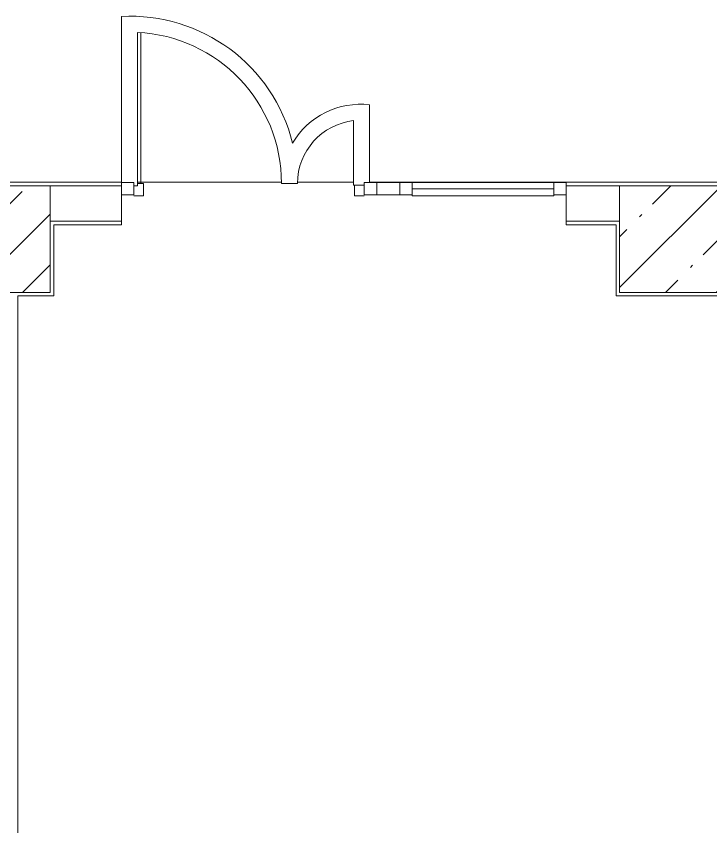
# Model space of a CAD drawing. Header units: millimetres. Extents: x 35840 to 252964, y -8553 to 29000.
# Drawn here: x 155574 to 159477, y 4295 to 8853 of the extents above; entities that cross this region are included whole.
import ezdxf

# ---------------------------------------------------------------- set-up
doc = ezdxf.new("R2010")
doc.units = ezdxf.units.MM
for name, color, linetype, lineweight, true_color in [('A-DETL-GENF-3', 7, 'Continuous', 5, 0xaaaaaa), ('A-DOOR-4', 7, 'Continuous', 5, 0xaaaaaa), ('A-FLOR-1', 7, 'Continuous', 5, 0xaaaaaa)]:
    doc.layers.add(name, color=color, linetype=linetype, lineweight=lineweight, true_color=true_color)
for name, color, linetype, lineweight in [('A-GLAZ-CURT-3', 7, 'Continuous', 5), ('A-GLAZ-CWMG-3', 7, 'Continuous', 5), ('I-WALL-4', 7, 'Continuous', 5), ('S-COLS-1', 7, 'Continuous', 5)]:
    doc.layers.add(name, color=color, linetype=linetype, lineweight=lineweight)

# ---------------------------------------------------------------- blocks, each defined once
blk = doc.blocks.new('BSC_Колонна _Прямоугольная - 600х600-23286269-1_3_2_птичка')
at = {"layer": 'S-COLS-1'}
h = blk.add_hatch(dxfattribs=at)
h.set_pattern_fill('FP_101', color=256, style=0, pattern_type=2)
h.set_pattern_definition([(45, (-29509.74, -7600), (-285.123, 285.123), []), (45, (-29224.6, -7600), (-285.123, 285.123), [504.031, -100.806, 16.764, -84.042])])
h.paths.add_polyline_path([(119, -300), (300, -300), (300, 300), (-300, 300), (-300, -300), (100, -300)])
for p, q in [((300, 300), (-300, 300)), ((-300, 300), (-300, -300)), ((300, -300), (300, 300)), ((-300, -300), (300, -300))]:
    blk.add_line(p, q, dxfattribs=at)
blk = doc.blocks.new('BSC_Колонна _Прямоугольная - 600х600-V304-1_3_2_птичка')
at = {"layer": 'S-COLS-1'}
h = blk.add_hatch(dxfattribs=at)
h.set_pattern_fill('FP_129', color=256, style=0, pattern_type=2)
h.set_pattern_definition([(45, (-33310, -7600), (-285.123, 285.123), []), (45, (-33024.88, -7600), (-285.123, 285.123), [504.031, -100.806, 16.764, -84.042])])
h.paths.add_polyline_path([(300, -300), (300, 300), (-300, 300), (-300, -300)])
for p, q in [((300, 300), (-300, 300)), ((-300, 300), (-300, -300)), ((300, -300), (300, 300)), ((-300, -300), (300, -300))]:
    blk.add_line(p, q, dxfattribs=at)
blk = doc.blocks.new('Прямоугольный импост - 50 x 70 мм-31700031-1_3_2_птичка')
at = {"layer": 'A-GLAZ-CWMG-3'}
for p, q in [((-70, 35), (0, 35)), ((-70, -35), (-70, 35)), ((0, 35), (0, -35)), ((0, -35), (-70, -35))]:
    blk.add_line(p, q, dxfattribs=at)
blk = doc.blocks.new('Дверь_Витражная_остекление_ - ДВН_ДАО_Главный вход_1200 в свету-V398-1_3_2_птичка')
at = {"layer": 'A-DETL-GENF-3'}
for p, q in [((-607.5, 30), (-607.5, 876.9)), ((-627.5, 30), (-607.5, 30)), ((-592.5, 30), (-627.5, 30)), ((-592.5, -40), (-592.5, 30)), ((592.5, -40), (592.5, 20)), ((-647.5, -40), (-592.5, -40)), ((647.5, -40), (592.5, -40))]:
    blk.add_line(p, q, dxfattribs=at)
blk = doc.blocks.new('Системная панель - Стемалит - 40мм-31720939-1_3_2_птичка')
at = {"layer": 'A-GLAZ-CURT-3'}
for p, q in [((65, 35), (-65, 35)), ((-65, 35), (-65, -35)), ((65, -35), (65, 35)), ((-65, -35), (65, -35))]:
    blk.add_line(p, q, dxfattribs=at)
blk = doc.blocks.new('Прямоугольный импост - 50 x 70 мм-31687886-1_3_2_птичка')
at = {"layer": 'A-GLAZ-CWMG-3'}
for p, q in [((-35, 35), (35, 35)), ((-35, -35), (-35, 35)), ((35, 35), (35, -35)), ((35, -35), (-35, -35))]:
    blk.add_line(p, q, dxfattribs=at)
blk = doc.blocks.new('Прямоугольный импост - 50 x 70 мм-V399-1_3_2_птичка')
at = {"layer": 'A-GLAZ-CWMG-3'}
for p, q in [((0, 35), (-70, 35)), ((-70, 35), (-70, -35)), ((0, -35), (0, 35)), ((-70, -35), (0, -35))]:
    blk.add_line(p, q, dxfattribs=at)
blk = doc.blocks.new('Системная панель - Стекло - 40мм-V400-1_3_2_птичка')
at = {"layer": 'A-GLAZ-CURT-3'}
h = blk.add_hatch(dxfattribs=at)
h.set_pattern_fill('FP_198', color=256, style=0, pattern_type=2)
h.set_pattern_definition([(45, (-32742.5, -7383), (-1414.21, 1414.21), [1000, -3000]), (45, (-33742.5, -7883), (-1414.21, 1414.21), [3000, -1000]), (45, (-31742.5, -8383), (-1414.21, 1414.21), [1000, -3000])])
h.paths.add_polyline_path([(-334.6, -40), (397.5, -35), (397.5, 0), (-397.5, 0), (-397.5, -40)])
for p, q in [((397.5, 0), (-397.5, 0)), ((-397.5, 0), (-397.5, -40)), ((397.5, -40), (397.5, 0)), ((-397.5, -40), (397.5, -40))]:
    blk.add_line(p, q, dxfattribs=at)
blk = doc.blocks.new('Прямоугольный импост - 50 x 70 мм-31702100-1_3_2_птичка')
at = {"layer": 'A-GLAZ-CWMG-3'}
for p, q in [((-35, 35), (35, 35)), ((-35, -35), (-35, 35)), ((35, 35), (35, -35)), ((35, -35), (-35, -35))]:
    blk.add_line(p, q, dxfattribs=at)
blk = doc.blocks.new('Прямоугольный импост - 50 x 70 мм-31720914-1_3_2_птичка')
at = {"layer": 'A-GLAZ-CWMG-3'}
blk.add_line((24940, 7918), (24145, 7918), dxfattribs=at)

msp = doc.modelspace()

# ---------------------------------------------------------------- hatches: boundary and pattern name
at = {"layer": 'I-WALL-4'}
h = msp.add_hatch(dxfattribs=at)
h.set_pattern_fill('FP_106', color=256, style=0, pattern_type=2)
h.set_pattern_definition([(135, (125954.3, 0), (-353.5534, -353.5534), [])])
h.paths.add_polyline_path([(158664.3, 7700), (158964.3, 7700), (158964.3, 7900), (158664.3, 7900)])
h.paths.add_polyline_path([(156164.3, 7700), (156164.3, 7900), (155764, 7900), (155764, 7700), (155784, 7700)])

# ---------------------------------------------------------------- linework, layer by layer
at = {"layer": 'A-FLOR-1'}
for p, q in [((156164.3, 8851.7), (156164.3, 7918)), ((156254.3, 7900), (156254.3, 8762.1)), ((157559.3, 7918), (157559.3, 8355.2)), ((157469.3, 8265.7), (157469.3, 7903)), ((146164.5, 7920), (156164.3, 7920)), ((156234.3, 7900), (156254.3, 7900)), ((157063.9, 7920), (156254.3, 7920)), ((157064.3, 7913), (157154.3, 7913)), ((157469.3, 7920), (157154.9, 7920)), ((157469.3, 7903), (157529.3, 7903)), ((157559.3, 7920), (164449.3, 7920)), ((156164.3, 7680), (155784, 7680)), ((155784, 7680), (155784, 7280)), ((156164.3, 7700), (156164.3, 7680)), ((158664.3, 7680), (158664.3, 7700)), ((158945.6, 7680), (158664.3, 7680)), ((158945.6, 7280), (158945.6, 7680)), ((155583, 7280), (155583, 520)), ((155784, 7280), (155583, 7280)), ((159584.3, 7280), (158945.6, 7280))]:
    msp.add_line(p, q, dxfattribs=at)
for centre, radius, start, end in [((156214.3, 7913), 940, 13.969, 93.0491), ((156214.3, 7913), 850, 360, 87.3027), ((157509.3, 7913), 445, 83.5486, 149.3416), ((157509.3, 7913), 355, 96.4696, 180)]:
    msp.add_arc(centre, radius, start, end, dxfattribs=at)
at = {"layer": 'I-WALL-4'}
for p, q in [((156164.3, 7900), (155764, 7900)), ((156164.3, 7700), (156164.3, 7900)), ((158964.3, 7900), (158664.3, 7900)), ((158664.3, 7900), (158664.3, 7700)), ((155764, 7700), (156164.3, 7700)), ((158664.3, 7700), (158964.3, 7700))]:
    msp.add_line(p, q, dxfattribs=at)

# ---------------------------------------------------------------- block references
at = {"layer": 'A-DOOR-4'}
msp.add_blockref('Дверь_Витражная_остекление_ - ДВН_ДАО_Главный вход_1200 в свету-V398-1_3_2_птичка', (156881.8, 7883), dxfattribs=at)
at = {"layer": 'A-GLAZ-CURT-3'}
for name, p in [('Системная панель - Стемалит - 40мм-31720939-1_3_2_птичка', (157664.3, 7883)), ('Системная панель - Стекло - 40мм-V400-1_3_2_птичка', (158196.8, 7883))]:
    msp.add_blockref(name, p, dxfattribs=at)
at = {"layer": 'A-GLAZ-CWMG-3', "rotation": 180}
msp.add_blockref('Прямоугольный импост - 50 x 70 мм-V399-1_3_2_птичка', (156164.3, 7883), dxfattribs=at)
at = {"layer": 'A-GLAZ-CWMG-3', "extrusion": (0, 0, -1), "rotation": 180}
for name, p in [('Прямоугольный импост - 50 x 70 мм-31687886-1_3_2_птичка', (-157564.3, 7883)), ('Прямоугольный импост - 50 x 70 мм-31702100-1_3_2_птичка', (-157764.3, 7883)), ('Прямоугольный импост - 50 x 70 мм-31700031-1_3_2_птичка', (-158664.3, 7883))]:
    msp.add_blockref(name, p, dxfattribs=at)
at = {"layer": 'A-GLAZ-CWMG-3'}
msp.add_blockref('Прямоугольный импост - 50 x 70 мм-31720914-1_3_2_птичка', (133654.3, 0), dxfattribs=at)
at = {"layer": 'S-COLS-1'}
for name, p in [('BSC_Колонна _Прямоугольная - 600х600-23286269-1_3_2_птичка', (155464, 7600)), ('BSC_Колонна _Прямоугольная - 600х600-V304-1_3_2_птичка', (159264.3, 7600))]:
    msp.add_blockref(name, p, dxfattribs=at)

doc.saveas('drawing.dxf')
